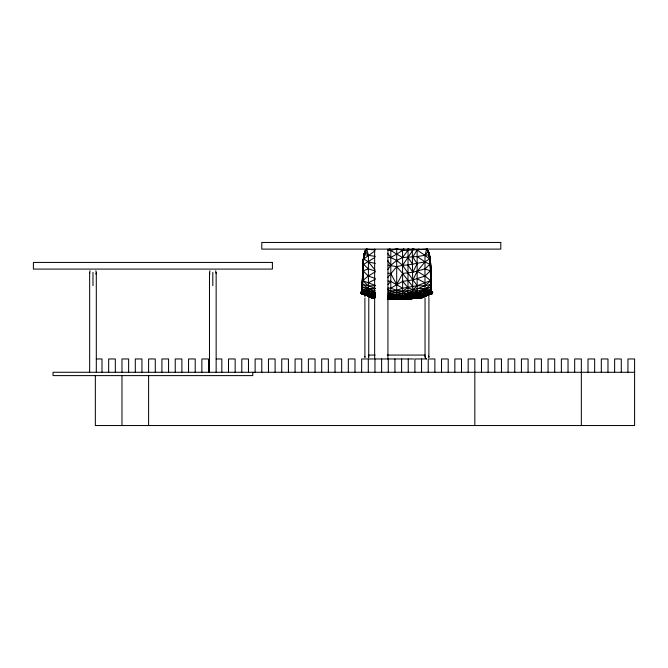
<?xml version="1.0" encoding="UTF-8"?>
<svg xmlns="http://www.w3.org/2000/svg" width="668" height="668" viewBox="0 0 668 668"><rect width="100%" height="100%" fill="white"/><g stroke="black" fill="none" stroke-linecap="round" stroke-linejoin="round"><path stroke-width="1" d="M363.175 263.017C363.317 258.19 363.935 252.93 366.54 248.788L365.354 250.533L363.801 255.527L364.803 251.636L366.231 249.156C361.396 259.652 363.342 272.043 362.231 283.399L363.793 255.393L364.803 251.636L366.44 249.181L363.868 254.892L363.175 260.62L361.872 291.54L363.25 260.136L364.803 251.636L366.715 248.772L368.41 255.36L368.419 293.344L371.358 294.413M415.104 294.839C416.222 295.673 437.181 289.277 431.561 293.486C418.018 299.114 402.161 299.932 387.891 297.076L390.838 296.174L390.838 295.423L387.883 295.289M400.65 295.615L402.629 295.239L402.587 250.508L403.38 248.788M427.161 249.156C433.014 262.566 429.332 278.08 431.695 292.217C429.382 278.03 433.407 262.424 427.161 249.156C432.931 262.349 430.1 277.479 431.528 291.54C429.365 277.512 432.321 262.048 426.86 248.788C432.655 258.758 429.691 271.492 431.161 282.464L430.526 268.77M392.751 295.615L390.772 295.239L390.805 250.508L390.02 248.788M405.292 295.648L407.964 294.755L408.056 248.488M408.749 295.749L412.782 294.012L412.29 248.438M388.1 294.997C397.761 294.504 407.505 291.707 417.158 294.479L417.133 250.024L418.844 249.047M428.038 294.98L431.762 293.97L432.697 292.442L415.68 294.864L432.196 292.025C432.497 293.427 427.269 294.429 425.633 295.005L424.982 292.175L424.99 255.36L426.685 248.772C430.468 253.556 430.017 260.061 430.401 265.814C429.825 260.094 430.493 253.506 426.685 248.772M387.791 269.563L390.78 265.305L396.7 260.453L402.595 257.556L417.133 256.52L429.374 254.692L430.15 260.136L431.453 292.367L431.286 285.411M390.838 295.732L387.941 295.381M373.988 294.312L361.204 292.025C360.887 293.427 366.139 294.429 367.767 295.005L368.385 294.171C368.961 292.384 357.714 289.987 361.639 293.97L365.354 294.98M375.282 256.378L364.027 254.692L363.25 260.136L362.774 280.635L361.705 292.217C364.678 277.921 360.561 262.19 366.715 248.772M362.49 276.535L363.726 257.497M429.449 293.093L431.227 292.392L431.202 284.309M431.344 289.294L431.027 287.866L431.227 292.392L429.44 292.893M405.384 295.598L425.007 293.486L431.044 290.572L431.085 285.804M431.453 290.238L431.528 291.54M362.448 277.22L362.958 264.077L361.947 292.367L363.133 270.874L368.352 268.878L375.191 270.983M362.54 276.635L363 265.814M430.509 267.743L431.027 280.577L430.442 264.077L431.144 282.547M363.292 293.903L361.371 293.72L361.33 293.035L361.639 293.97L365.379 294.889L361.622 293.778L360.812 292.192L361.371 293.72L365.262 294.78M362.398 283.624L362.64 278.614M361.772 291.382L362.123 286.129M425.007 293.486L432.371 292.041L431.879 292.325C426.535 298.312 414.419 297.911 406.511 299.147L387.874 299.172C402.395 299.373 417.776 299.965 431.236 293.628C432.814 292.918 433.023 291.565 432.029 293.72L428.138 294.78M364.803 251.636L363.835 256.587M429.607 255.393L428.597 251.636M387.348 299.147C402.044 299.656 417.684 299.807 431.236 293.628L432.48 292.918L432.129 292.141M430.994 283.624L430.259 270.874L425.04 268.878L412.841 272.235L402.654 273.437L396.7 266.649L388.116 265.129M363.3 261.146L364.486 253.047M363.951 293.093L362.173 292.392L362.557 287.006L362.106 285.411M360.762 292.751L366.674 295.415L374.731 297.202C371.308 295.699 362.181 296.141 361.146 292.066L366.674 295.415L374.898 297.719C363.693 295.39 349.506 289.186 375.307 294.312L362.19 293.01L361.204 292.025L375.307 294.329M428.021 294.889L431.762 293.97L432.547 292.784M421.767 297.878L420.347 296.893L418.56 297.218L421.767 297.878L421.867 296.951L423.028 296.258L422.811 297.569L420.548 298.103L418.669 297.602L426.134 295.807L431.561 293.486M388.759 298.963L402.654 298.905L387.607 299.105C400.65 298.588 414.277 300.041 426.727 295.415L427.57 294.371L432.254 292.066M430.643 274.239C429.933 266.106 430.91 256.512 426.777 249.197L402.587 250.508L396.7 248.68L390.805 250.508L388.15 250.458M375.307 249.941L366.623 249.197C362.49 256.512 363.467 266.106 362.749 274.239M89.654 372.276L89.654 272.419L90.097 270.757M95.866 270.757L96.309 272.419L95.866 274.08M209.485 372.276L209.485 272.419L209.936 270.757M216.031 273.279L215.697 270.757M364.97 357.522L364.97 356.512M368.728 357.522L368.794 298.162M426.485 358.9L425.299 357.99L425.107 356.512M428.864 357.522L428.931 298.162M365.354 250.533L363.926 255.001L363.175 260.62L363.567 257.764M362.156 292.384L363.943 292.868L362.173 292.392L362.315 285.804M362.858 266.089L363.267 263.994L368.352 268.878M361.872 291.54L361.947 290.238M431.052 280.001L430.76 278.614M361.622 293.778L361.655 292.726L361.639 293.97L365.404 294.646M430.1 293.903L432.029 293.72L432.639 292.751M361.822 291.056L362.457 289.01L362.006 288.033M364.219 254.708L366.623 249.197M361.789 292.743L361.639 293.97M425.04 268.878L430.134 263.994L430.534 266.089M427.996 294.646C428.898 294.129 433.256 294.162 431.737 292.935M431.762 293.97L431.779 292.951M362.674 293.953L361.338 292.893L361.522 292.325L375.307 294.555M370.206 296.55L374.731 297.602L372.853 298.103L370.59 297.569L370.373 296.258L371.742 296.6L371.633 297.878L372.853 298.103L374.113 297.11L373.053 296.893L371.633 297.878L368.561 296.066M429.532 254.892L430.225 260.62L428.914 253.047M388.041 287.966L390.722 288.242L402.679 281.32L412.891 279.925L417.233 271.283L424.998 261.889L429.549 258.942L430.15 260.136M388.567 299.047C401.994 300.951 414.377 296.634 427.386 294.663L429.532 294.471L432.697 292.442M421.867 296.951L422.811 297.569L424.322 296.141L422.811 297.569L420.548 298.103L418.402 297.519M408.908 248.813L402.595 257.556L390.805 250.508L389.369 249.047M387.749 277.512L396.7 266.649L402.62 265.305L413.935 248.563M388.033 296.058L410.277 295.306L431.879 292.325L429.574 294.496M432.062 292.751L430.877 293.611L430.885 292.901L410.444 295.064L410.035 295.866L405.509 297.076L396.7 298.738L388.016 298.579L407.088 299.122M430.718 293.953L432.522 292.567M388.141 257.447L390.805 257.556L396.7 260.453L402.62 265.305L407.948 264.954L412.841 272.235L417.166 263.693L412.74 256.98L417.133 250.024L424.99 255.36L428.029 251.41L426.777 249.197M388.041 284.501L390.722 281.32L402.67 288.242L417.266 285.695L430.626 280.635L425.082 276.026L417.233 271.283M404.031 249.047L402.587 250.508L390.805 257.556L387.849 253.581M387.607 299.105C399.74 298.805 414.436 301.084 425.015 294.171L430.885 292.901L427.862 294.855M432.53 292.417L432.204 293.027M430.259 270.874L425.082 276.026L412.891 279.925L402.62 265.305M423.629 297.26L424.764 296.133L423.629 297.26L420.548 298.103L419.287 297.11M360.854 292.784L363.868 294.471L375.358 296.976M430.626 280.635C419.921 292.617 402.211 289.603 388.1 294.104M402.679 281.32L408.039 287.691L412.849 289.737L417.266 285.695L425.04 285.896L430.743 284.267C420.13 294.88 404.908 296.024 390.772 295.239M375.383 297.018L371.007 296.191L370.414 296.534L370.882 296.859L375.241 297.669L366.014 294.663L362.515 292.901L375.307 295.097M388.033 295.724L410.077 295.381L429.9 293.945M388.016 295.406C397.852 296.024 408.181 294.438 417.667 297.344L404.825 299.047M375.182 288.3L368.36 285.896L362.774 280.635L368.319 276.026L375.291 271.809M363.476 259.134L374.698 251.093M363.45 264.419L374.69 257.597M419.412 297.527L420.347 296.893L418.318 297.31M361.839 293.486L363.868 294.471L362.19 293.01L365.538 294.855M412.782 294.012L417.199 291.114L430.843 287.006L417.158 294.479L431.044 290.572L431.628 291.382M408.039 287.691L402.662 291.106L396.7 290.279L390.722 288.242M388.058 290.839L402.645 293.452L408.014 290.572L412.816 292.15L417.199 291.114L412.849 289.737M425.85 293.686L431.277 290.872M424.982 292.175L430.944 289.01L417.174 293.043M362.774 280.635L368.335 282.848L375.249 279.266M421.767 297.477L420.548 298.103L419.17 297.636M361.371 293.72C360.478 292.776 362.465 293.093 361.33 293.035M426.134 295.807L431.102 293.711L428.138 294.379M363.501 293.945L374.781 297.11M411.597 298.538L418.16 297.669L427.386 294.663C414.569 298.83 400.808 298.988 387.465 298.379M422.034 294.413L431.069 290.889M422.393 296.191L422.986 296.534L417.5 297.928L423.245 296.55L422.151 296.909M402.67 288.242L396.7 290.279L390.738 291.106L387.665 289.152M417.141 297.185L427.57 294.371M427.979 294.864L431.779 293.778M431.795 293.194L432.071 293.035M427.837 294.78L431.611 293.695M422.042 294.162L424.982 293.344M374.998 297.519L372.853 298.103L369.771 297.26L368.627 296.133M429.457 292.868L431.236 292.384M409.1 298.671L410.962 298.187M423.028 296.258L421.658 296.6L423.454 296.174M429.95 264.419L424.998 261.889L407.948 264.954M422.986 296.534L417.183 297.753L418.16 297.669M418.176 297.335L419.913 296.968M422.46 297.344L423.846 297.06L423.128 297.126M408.908 298.512L412.632 298.204L408.649 298.671M407.989 292.943L412.816 292.15M398.604 298.963L387.315 298.972M374.23 297.636L372.853 298.103L371.625 297.477M371.633 297.878L373.98 297.527L373.053 296.893M412.557 298.237L408.858 298.304M406.511 299.147L413.333 298.27M407.154 298.796L421.675 296.784M425.015 294.171L396.7 296.976L387.891 297.076M415.396 298.02L418.485 297.636M400.65 298.93L404.432 298.905M417.667 297.344L407.981 298.295L402.562 296.174L387.941 295.515M410.077 295.381L412.882 295.122M388.968 298.905L392.742 298.93M415.68 294.864L418.786 294.596M365.822 294.371L368.385 294.171L369.938 295.732L375.383 295.306M363.826 294.496L370.156 296.55L372.168 296.408M402.629 299.114L404.633 298.963M408.173 298.905L412.715 298.538L390.772 299.114M410.444 295.064L402.562 295.423L402.562 296.174M394.746 295.573L398.654 295.573M407.313 298.546L388.15 298.83M407.129 298.938L394.796 298.963M375.157 285.72L368.36 285.896L362.657 284.267L368.385 288.501L375.358 292.534M417.241 288.651L425.015 288.501M368.644 355.067L375.14 355.067M387.298 355.067L425.199 355.067M96.301 358.966L102.004 358.966L102.004 372.276M216.131 358.966L221.843 358.966L221.843 372.276M368.644 358.966L373.529 358.966M413.626 358.966L374.648 358.966L374.648 249.114M426.526 358.966L414.903 358.966L414.903 372.276M634.6 372.276L53.039 372.276L53.039 375.608L252.763 375.608L252.763 372.276M375.374 294.045L362.557 287.006L368.385 288.501L375.191 288.626M368.385 294.171L375.307 294.621M369.938 295.732L375.516 296.158M423.454 295.732L417.108 295.231L402.562 295.732M374.965 297.728L370.156 296.55L372.059 296.701M362.123 290.872L371.358 294.162M388.066 273.204L390.747 273.437L396.7 284.593L402.654 273.437L412.874 286.822M388.083 293.194L402.629 295.239M370.272 297.126L369.554 297.06L370.94 297.344M388.033 281.044L390.722 281.32M390.838 296.174C399.414 297.126 409 298.304 417.108 295.231L417.099 294.454M374.289 294.196L368.419 293.344L362.357 290.572L375.266 294.196M362.732 293.227L360.962 292.901L362.766 293.235M428.038 250.533L429.925 259.134M431.119 289.528L431.578 291.056M371.725 296.784L375.316 297.552M365.262 294.379L362.29 293.711L371.249 296.909M370.156 296.55L373.955 297.419M363.851 258.942L368.394 261.889L375.249 263.468M370.414 296.534L375.241 297.669M369.947 296.174L371.742 296.6M402.645 293.452L407.964 294.755M361.78 293.695L364.619 294.513M371.007 296.191L366.014 294.663L367.258 295.807M375.249 292.734L362.457 289.01L368.419 292.175M368.385 288.501L375.224 290.789M375.14 278.472L368.319 276.026L363.133 270.874M368.335 282.848L375.157 285.345M417.283 278.823L425.065 282.848M388.066 292.008L390.755 293.452M362.323 290.889L367.542 293.686M370.373 296.258L371.533 296.951L370.59 297.569L369.078 296.141L369.771 297.26M360.703 292.442L362.524 293.611L361.33 292.751M417.133 256.52L424.998 261.889M360.879 292.567L361.163 293.11M424.99 255.36L429.549 258.942M431.795 293.118L432.029 293.72M368.394 261.889L374.865 269.722M365.371 251.41L368.41 255.36M412.891 279.925L417.266 285.695M407.914 257.33L412.774 264.411M387.599 260.52L390.78 265.305M428.672 356.044L428.931 357.021M368.536 356.044L368.794 357.021M209.936 274.08L209.485 272.419M428.029 251.41L429.182 254.708M428.948 253.656L430.1 261.146M89.654 272.419L89.771 273.279M431.369 288.467L431.511 289.745M362.031 288.467L362.056 289.294M627.945 372.276L627.945 358.966L634.6 358.966L634.6 425.541L95.349 425.541L95.349 375.349M621.282 372.276L621.282 358.966L614.627 358.966L614.627 372.276M607.972 372.276L607.972 358.966L601.317 358.966L601.317 372.276M594.654 372.276L594.654 358.966L587.999 358.966L587.999 372.276M581.344 425.541L581.344 358.966L574.68 358.966L574.68 372.276M568.025 372.276L568.025 358.966L561.37 358.966L561.37 372.276M554.707 372.276L554.707 358.966L548.052 358.966L548.052 372.276M541.397 372.276L541.397 358.966L534.742 358.966L534.742 372.276M528.079 372.276L528.079 358.966L521.424 358.966L521.424 372.276M514.769 372.276L514.769 358.966L508.106 358.966L508.106 372.276M501.451 372.276L501.451 358.966L494.796 358.966L494.796 372.276M488.133 372.276L488.133 358.966L481.478 358.966L481.478 372.276M474.823 425.541L474.823 358.966L468.168 358.966L468.168 372.276M461.505 372.276L461.505 358.966L454.85 358.966L454.85 372.276M448.195 372.276L448.195 358.966L441.531 358.966L441.531 372.276M434.876 372.276L434.876 358.966L428.221 358.966L428.221 372.276M425.04 298.162L425.04 357.021M421.558 358.966L421.558 372.276M408.248 358.966L408.248 372.276M401.593 358.966L401.593 372.276M396.7 248.68L396.7 295.306M396.7 295.498L396.7 299.414M394.93 358.966L394.93 372.276M388.275 358.966L388.275 372.276M387.924 249.114L387.924 358.966M381.62 358.966L381.62 372.276M374.957 358.966L374.957 372.276M368.302 372.276L368.302 358.966L361.647 358.966L361.647 372.276M364.903 298.162L364.903 357.021M354.992 372.276L354.992 358.966L348.329 358.966L348.329 372.276M341.674 372.276L341.674 358.966L335.019 358.966L335.019 372.276M328.355 372.276L328.355 358.966L321.7 358.966L321.7 372.276M315.046 372.276L315.046 358.966L308.382 358.966L308.382 372.276M301.727 372.276L301.727 358.966L295.072 358.966L295.072 372.276M288.417 372.276L288.417 358.966L281.754 358.966L281.754 372.276M275.099 372.276L275.099 358.966L268.444 358.966L268.444 372.276M261.781 372.276L261.781 358.966L255.126 358.966L255.126 372.276M248.471 372.276L248.471 358.966L241.808 358.966L241.808 372.276M235.153 372.276L235.153 358.966L228.498 358.966L228.498 372.276M216.148 272.419L216.148 372.276M212.816 272.419L212.816 285.645M208.525 372.276L208.525 358.966L201.87 358.966L201.87 372.276M195.206 372.276L195.206 358.966L188.551 358.966L188.551 372.276M181.896 372.276L181.896 358.966L175.233 358.966L175.233 372.276M168.578 372.276L168.578 358.966L161.923 358.966L161.923 372.276M155.268 372.276L155.268 358.966L148.605 358.966L148.605 372.276M148.605 375.349L148.605 425.541M141.95 372.276L141.95 358.966L135.295 358.966L135.295 372.276M128.632 372.276L128.632 358.966L121.977 358.966L121.977 372.276M121.977 375.349L121.977 425.541M115.322 372.276L115.322 358.966L108.667 358.966L108.667 372.276M96.309 272.419L96.309 372.276M92.986 272.419L92.986 285.645M368.794 296.375A1.946 1.946 0 0 1 368.536 297.344M364.97 296.876A1.946 1.946 0 0 1 365.471 294.997M427.963 294.688A1.946 1.946 0 0 1 428.672 297.344M425.107 296.876A1.946 1.946 0 0 1 425.04 296.375M500.783 242.459L261.781 242.459L261.781 249.114L500.783 249.114L500.783 242.459M272.402 262.432L33.4 262.432L33.4 269.087L272.402 269.087L272.402 262.432M362.699 293.302L360.92 292.918L362.724 293.285"/></g></svg>
